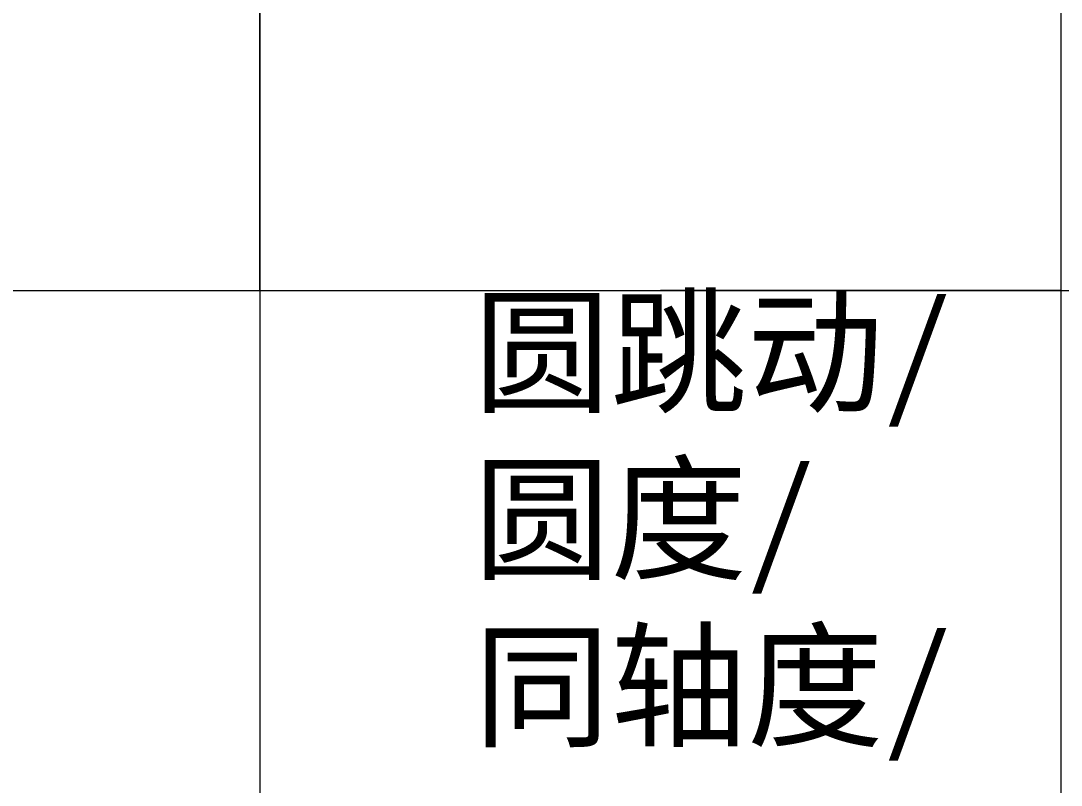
# Model space of a CAD drawing. Header units: inches. Extents: x 0 to 297, y 0 to 210.
# Drawn here: x 100.95 to 116.53, y 18.59 to 30.04 of the extents above; entities that cross this region are included whole.
import ezdxf
from ezdxf.enums import TextEntityAlignment as Align

# ---------------------------------------------------------------- set-up
doc = ezdxf.new("R2010")
doc.units = ezdxf.units.IN
doc.header["$MEASUREMENT"] = 0
doc.layers.add('图框', color=7, linetype='Continuous')
doc.styles.get("Standard").update_dxf_attribs({"font": 'arial.ttf'})
doc.styles.add('样式 1', font='simsunb.ttf')

# ---------------------------------------------------------------- blocks, each defined once
blk = doc.blocks.new('TYFrame_XT')
at = {"layer": '图框', "lineweight": 9}
for p, q in [((104.523, 42), (104.523, 10)), ((116.523, 26), (116.523, 42)), ((104.523, 26), (104.523, 31.3)), ((104.523, 26), (104.523, 30)), ((104.523, 26), (104.523, 28.65)), ((104.523, 26), (104.523, 28.65)), ((10, 26), (128.528, 26)), ((116.523, 26), (110.523, 26)), ((116.523, 10), (116.523, 26))]:
    blk.add_line(p, q, dxfattribs=at)
at = {"layer": '图框', "lineweight": 9, "insert": (107.728, 25.828), "char_height": 1.7, "width": 14.11582, "attachment_point": 1}
blk.add_mtext('{\\fNSimSun|b1|i0|c134|p49;\\H0.882353x;圆跳动/\\P圆度/\\P同轴度/\\fNSimSun|b0|i0|c134|p49;\\P\\P}', dxfattribs=at)
at = {"layer": '图框', "style": '样式 1'}
for tag, p in [('设计', (186.182, 37.499)), ('冷却', (222.232, 37.52)), ('刀具名称', (254.697, 31.772)), ('涂层', (224.342, 31.444)), ('审核', (186.14, 29.879)), ('厚度', (224.332, 27.785)), ('刀具材料', (222.455, 21.546)), ('规格型号', (265.453, 21.215)), ('被加工材料', (222.743, 13.913)), ('日期', (186.423, 13.786)), ('客户名称', (265.454, 13.306))]:
    blk.add_attdef(tag, text='', height=1.73, dxfattribs=at).set_placement(p, align=Align.MIDDLE_CENTER)

msp = doc.modelspace()

# ---------------------------------------------------------------- block references
at = {"color": 0}
msp.add_blockref('TYFrame_XT', (0, 0), dxfattribs=at)

doc.saveas('drawing.dxf')
